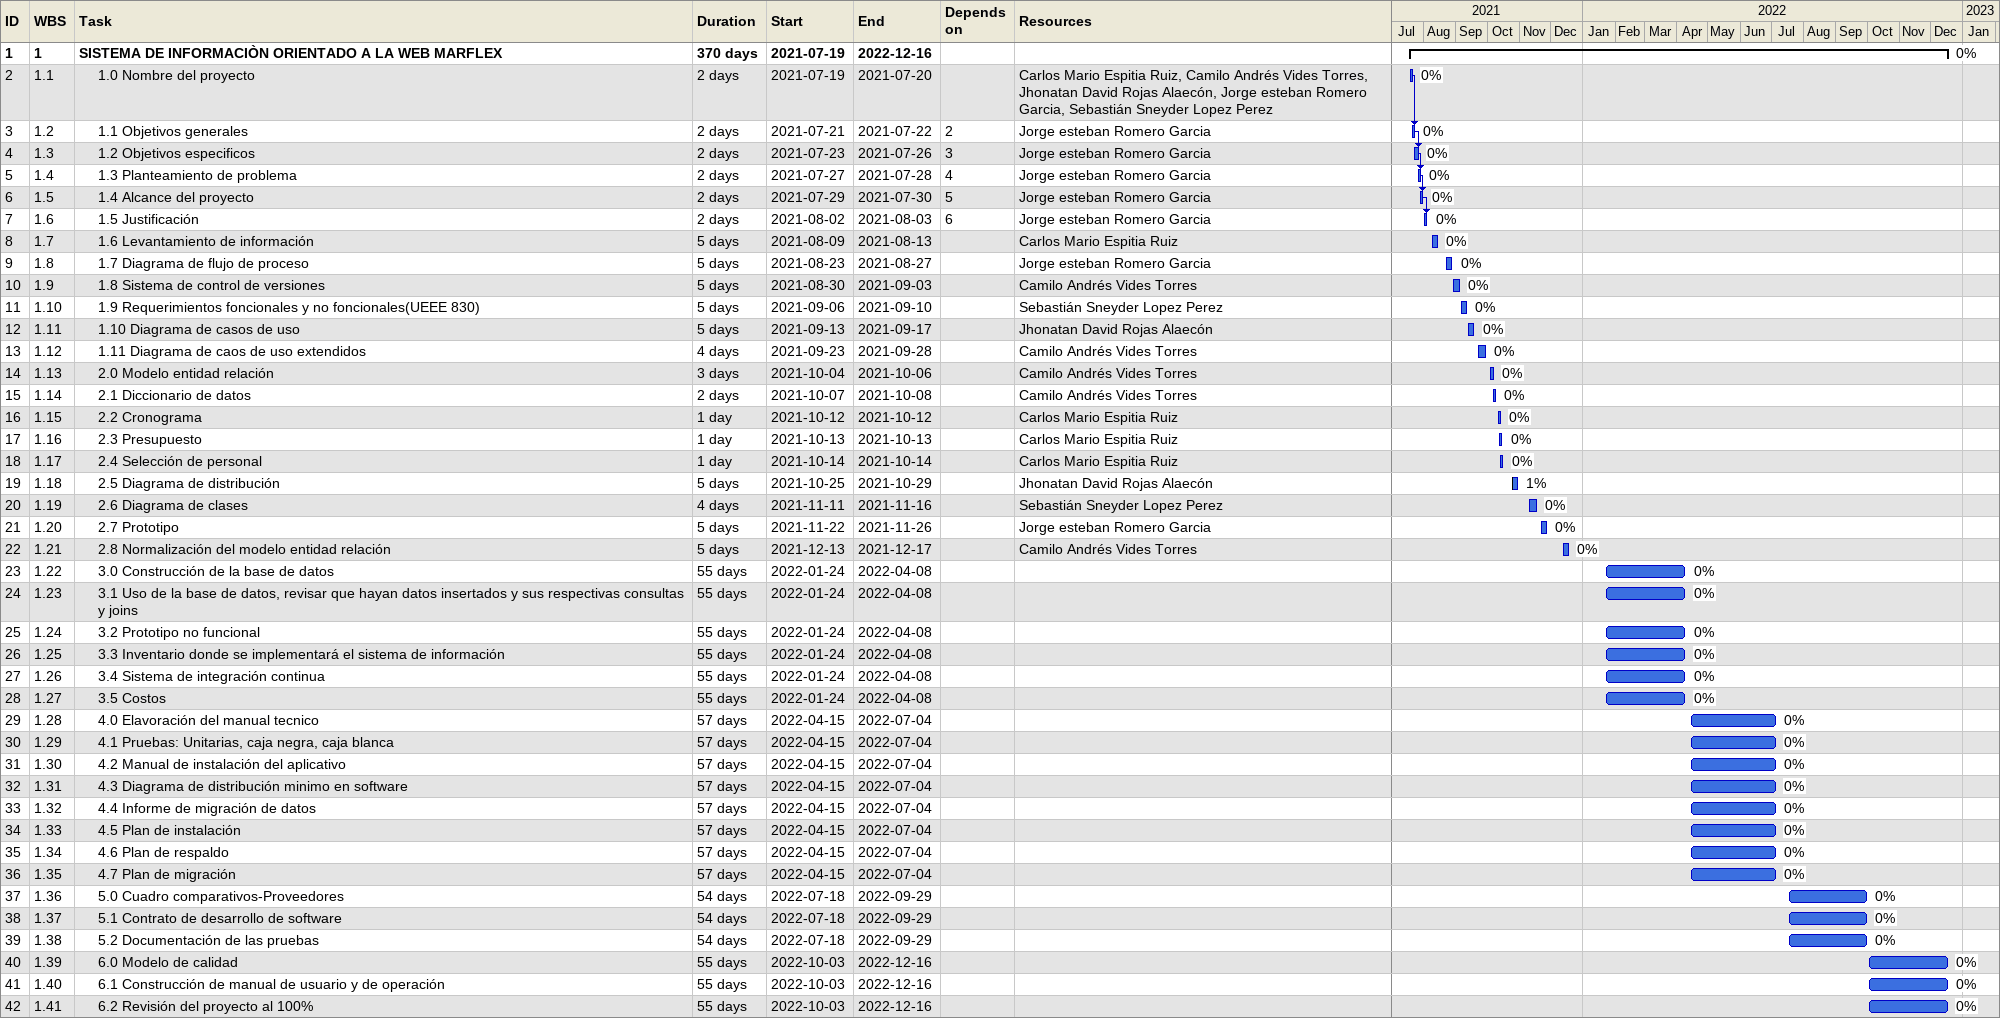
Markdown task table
| ID | WBS | Task | Duration | Start | Finish | Predecessors | Resources | % complete |
|---|---|---|---|---|---|---|---|---|
| 1 | 1 | **SISTEMA DE INFORMACIÒN ORIENTADO A LA WEB MARFLEX** | 370d | 2021-07-19 | 2022-12-16 |  |  | 0 |
| 2 | 1.1 | 1.0 Nombre del proyecto | 2d | 2021-07-19 | 2021-07-20 |  | Carlos Mario Espitia Ruiz, Camilo Andrés Vides Torres, Jhonatan David Rojas Alaecón, Jorge esteban Romero Garcia, Sebastián Sneyder Lopez Perez | 0 |
| 3 | 1.2 | 1.1 Objetivos generales | 2d | 2021-07-21 | 2021-07-22 | 2 | Jorge esteban Romero Garcia | 0 |
| 4 | 1.3 | 1.2 Objetivos especificos | 2d | 2021-07-23 | 2021-07-26 | 3 | Jorge esteban Romero Garcia | 0 |
| 5 | 1.4 | 1.3 Planteamiento de problema | 2d | 2021-07-27 | 2021-07-28 | 4 | Jorge esteban Romero Garcia | 0 |
| 6 | 1.5 | 1.4 Alcance del proyecto | 2d | 2021-07-29 | 2021-07-30 | 5 | Jorge esteban Romero Garcia | 0 |
| 7 | 1.6 | 1.5 Justificación | 2d | 2021-08-02 | 2021-08-03 | 6 | Jorge esteban Romero Garcia | 0 |
| 8 | 1.7 | 1.6 Levantamiento de información | 5d | 2021-08-09 | 2021-08-13 |  | Carlos Mario Espitia Ruiz | 0 |
| 9 | 1.8 | 1.7 Diagrama de flujo de proceso | 5d | 2021-08-23 | 2021-08-27 |  | Jorge esteban Romero Garcia | 0 |
| 10 | 1.9 | 1.8 Sistema de control de versiones | 5d | 2021-08-30 | 2021-09-03 |  | Camilo Andrés Vides Torres | 0 |
| 11 | 1.10 | 1.9 Requerimientos foncionales y no foncionales(UEEE 830) | 5d | 2021-09-06 | 2021-09-10 |  | Sebastián Sneyder Lopez Perez | 0 |
| 12 | 1.11 | 1.10 Diagrama de casos de uso | 5d | 2021-09-13 | 2021-09-17 |  | Jhonatan David Rojas Alaecón | 0 |
| 13 | 1.12 | 1.11 Diagrama de caos de uso extendidos | 4d | 2021-09-23 | 2021-09-28 |  | Camilo Andrés Vides Torres | 0 |
| 14 | 1.13 | 2.0 Modelo entidad relación | 3d | 2021-10-04 | 2021-10-06 |  | Camilo Andrés Vides Torres | 0 |
| 15 | 1.14 | 2.1 Diccionario de datos | 2d | 2021-10-07 | 2021-10-08 |  | Camilo Andrés Vides Torres | 0 |
| 16 | 1.15 | 2.2 Cronograma | 1d | 2021-10-12 | 2021-10-12 |  | Carlos Mario Espitia Ruiz | 0 |
| 17 | 1.16 | 2.3 Presupuesto | 1d | 2021-10-13 | 2021-10-13 |  | Carlos Mario Espitia Ruiz | 0 |
| 18 | 1.17 | 2.4 Selección de personal | 1d | 2021-10-14 | 2021-10-14 |  | Carlos Mario Espitia Ruiz | 0 |
| 19 | 1.18 | 2.5 Diagrama de distribución | 5d | 2021-10-25 | 2021-10-29 |  | Jhonatan David Rojas Alaecón | 1 |
| 20 | 1.19 | 2.6 Diagrama de clases | 4d | 2021-11-11 | 2021-11-16 |  | Sebastián Sneyder Lopez Perez | 0 |
| 21 | 1.20 | 2.7 Prototipo | 5d | 2021-11-22 | 2021-11-26 |  | Jorge esteban Romero Garcia | 0 |
| 22 | 1.21 | 2.8 Normalización del modelo entidad relación | 5d | 2021-12-13 | 2021-12-17 |  | Camilo Andrés Vides Torres | 0 |
| 23 | 1.22 | 3.0 Construcción de la base de datos | 55d | 2022-01-24 | 2022-04-08 |  |  | 0 |
| 24 | 1.23 | 3.1 Uso de la base de datos, revisar que hayan datos insertados y sus respectivas consultas y joins | 55d | 2022-01-24 | 2022-04-08 |  |  | 0 |
| 25 | 1.24 | 3.2 Prototipo no funcional | 55d | 2022-01-24 | 2022-04-08 |  |  | 0 |
| 26 | 1.25 | 3.3 Inventario donde se implementará el sistema de información | 55d | 2022-01-24 | 2022-04-08 |  |  | 0 |
| 27 | 1.26 | 3.4 Sistema de integración continua | 55d | 2022-01-24 | 2022-04-08 |  |  | 0 |
| 28 | 1.27 | 3.5 Costos | 55d | 2022-01-24 | 2022-04-08 |  |  | 0 |
| 29 | 1.28 | 4.0 Elavoración del manual tecnico | 57d | 2022-04-15 | 2022-07-04 |  |  | 0 |
| 30 | 1.29 | 4.1 Pruebas: Unitarias, caja negra, caja blanca | 57d | 2022-04-15 | 2022-07-04 |  |  | 0 |
| 31 | 1.30 | 4.2 Manual de instalación del aplicativo | 57d | 2022-04-15 | 2022-07-04 |  |  | 0 |
| 32 | 1.31 | 4.3 Diagrama de distribución minimo en software | 57d | 2022-04-15 | 2022-07-04 |  |  | 0 |
| 33 | 1.32 | 4.4 Informe de migración de datos | 57d | 2022-04-15 | 2022-07-04 |  |  | 0 |
| 34 | 1.33 | 4.5 Plan de instalación | 57d | 2022-04-15 | 2022-07-04 |  |  | 0 |
| 35 | 1.34 | 4.6 Plan de respaldo | 57d | 2022-04-15 | 2022-07-04 |  |  | 0 |
| 36 | 1.35 | 4.7 Plan de migración | 57d | 2022-04-15 | 2022-07-04 |  |  | 0 |
| 37 | 1.36 | 5.0 Cuadro comparativos-Proveedores | 54d | 2022-07-18 | 2022-09-29 |  |  | 0 |
| 38 | 1.37 | 5.1 Contrato de desarrollo de software | 54d | 2022-07-18 | 2022-09-29 |  |  | 0 |
| 39 | 1.38 | 5.2 Documentación de las pruebas | 54d | 2022-07-18 | 2022-09-29 |  |  | 0 |
| 40 | 1.39 | 6.0 Modelo de calidad | 55d | 2022-10-03 | 2022-12-16 |  |  | 0 |
| 41 | 1.40 | 6.1 Construcción de manual de usuario y de operación | 55d | 2022-10-03 | 2022-12-16 |  |  | 0 |
| 42 | 1.41 | 6.2 Revisión del proyecto al 100% | 55d | 2022-10-03 | 2022-12-16 |  |  | 0 |
